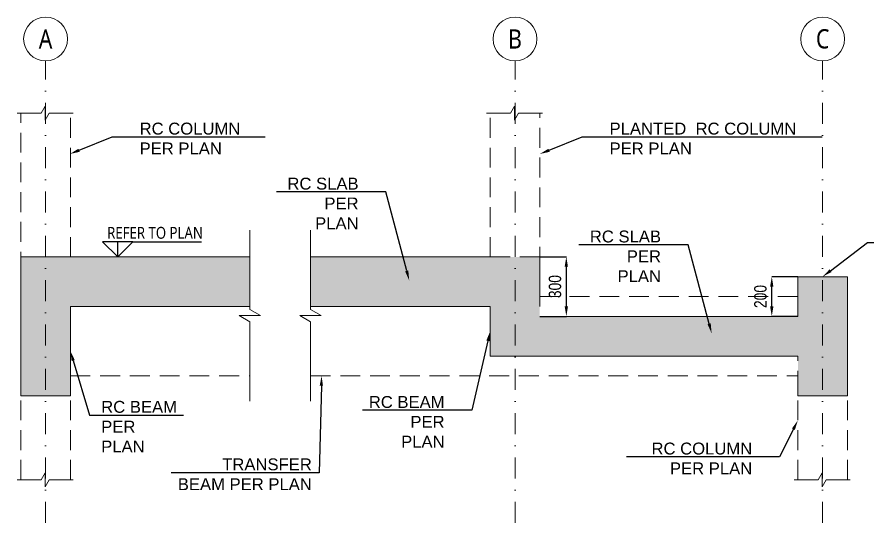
# Model space of a CAD drawing. Header units: millimetres. Extents: x 109938 to 146706, y 87118 to 119396.
# Drawn here: x 110510 to 114798, y 97192 to 99743 of the extents above; entities that cross this region are included whole.
import ezdxf
from ezdxf import colors
from ezdxf.entities.mleader import LeaderData, LeaderLine
from ezdxf.math import Vec2, Vec3

# ---------------------------------------------------------------- set-up
doc = ezdxf.new("R2010")
doc.units = ezdxf.units.MM
doc.header["$LTSCALE"] = 25
doc.header["$PDMODE"] = 35
doc.linetypes.add('Dot & Dashed', pattern=[8.937037, 4.233333, -2.351852, 0, -2.351852])
doc.linetypes.add('Hidden', pattern=[6, 4, -2])
for name, color, linetype in [('00_A_GRIDS.3D', 7, 'Continuous'), ('LOBBY.SECTIONS$0$S200G_ELEV_LVL', 7, 'Continuous'), ('REINF', 1, 'Continuous'), ('STR_COL_HATCH', 8, 'Continuous')]:
    doc.layers.add(name, color=color, linetype=linetype)
for name, color, linetype, lineweight in [('A-ANNO-DIMS', 211, 'Continuous', 9), ('A-FLOR-IDEN', 11, 'Continuous', 9), ('S-SLAB', 3, 'Continuous', 13)]:
    doc.layers.add(name, color=color, linetype=linetype, lineweight=lineweight)
doc.styles.add('GENERATED_STYLE_1', font='arial.ttf')
doc.styles.add('GENERATED_STYLE_3', font='trebuc.ttf', dxfattribs={"width": 0.78})
doc.styles.add('style1', font='arial.ttf', dxfattribs={"width": 0.8, "height": 62.5})
doc.dimstyles.new('D375', dxfattribs={"dimtxt": 62.5, "dimasz": 50, "dimexe": 0.18, "dimexo": 0.0625, "dimgap": 25, "dimtad": 1, "dimdec": 0, "dimzin": 0, "dimdsep": 46, "dimtxsty": 'style1', "dimcen": 0.09, "dimclrd": 256, "dimclre": 256, "dimclrt": 2, "dimadec": 0, "dimazin": 0, "dimtfac": 1, "dimtdec": 0, "dimtofl": 0, "dimtmove": 0, "dimatfit": 3, "dimfxl": 1, "dimtolj": 1, "dimtzin": 0, "dimarcsym": 0})

# ---------------------------------------------------------------- blocks, each defined once
blk = doc.blocks.new('*D39')
at = {"layer": 'A-ANNO-DIMS', "lineweight": -2, "transparency": 16777216}
for p, q in [((113144.3, 98533.7), (113277.9, 98533.7)), ((113277.7, 98483.7), (113277.7, 98283.7)), ((113144.3, 98233.7), (113277.9, 98233.7))]:
    blk.add_line(p, q, dxfattribs=at)
at = {"layer": 'A-ANNO-DIMS', "transparency": 16777216}
for points in [[(113269.4, 98483.7), (113286, 98483.7), (113277.7, 98533.7)], [(113269.4, 98283.7), (113286, 98283.7), (113277.7, 98233.7)]]:
    blk.add_solid(points, dxfattribs=at)
at = {"layer": 'Defpoints', "color": 0, "transparency": 16777216}
for p in [(113144.2, 98533.7), (113144.2, 98233.7), (113277.7, 98233.7)]:
    blk.add_point(p, dxfattribs=at)
at = {"layer": 'A-ANNO-DIMS', "color": 2, "transparency": 16777216, "insert": (113220.8, 98383.7), "char_height": 62.5, "attachment_point": 5, "rotation": 90, "style": 'style1'}
blk.add_mtext('\\A1;300', dxfattribs=at)
blk = doc.blocks.new('*D41')
at = {"layer": 'A-ANNO-DIMS', "lineweight": -2, "transparency": 16777216}
for p, q in [((114444.2, 98433.7), (114312.6, 98433.7)), ((114312.8, 98283.7), (114312.8, 98383.7)), ((114444.2, 98233.7), (114312.6, 98233.7))]:
    blk.add_line(p, q, dxfattribs=at)
at = {"layer": 'A-ANNO-DIMS', "transparency": 16777216}
for points in [[(114304.5, 98383.7), (114321.1, 98383.7), (114312.8, 98433.7)], [(114304.5, 98283.7), (114321.1, 98283.7), (114312.8, 98233.7)]]:
    blk.add_solid(points, dxfattribs=at)
at = {"layer": 'Defpoints', "color": 0, "transparency": 16777216}
for p in [(114312.8, 98433.7), (114444.2, 98433.7), (114444.2, 98233.7)]:
    blk.add_point(p, dxfattribs=at)
at = {"layer": 'A-ANNO-DIMS', "color": 2, "transparency": 16777216, "insert": (114255.9, 98333.7), "char_height": 62.5, "attachment_point": 5, "rotation": 90, "style": 'style1'}
blk.add_mtext('\\A1;200', dxfattribs=at)

msp = doc.modelspace()

# ---------------------------------------------------------------- hatches: boundary and pattern name
at = {"layer": 'REINF', "transparency": 33554687}
h = msp.add_hatch(dxfattribs=at)
h.set_pattern_fill('GRAVEL', color=256, scale=10)
h.set_pattern_definition([(228.012788, (-12042.626, -5558.137), (-2032.0000002, -2285.9999999), [34.17214, -3383.04836]), (184.969741, (-12065.486, -5583.537), (3047.9999988, 254.0000145), [58.64047, -5805.4049]), (132.510447, (-12123.906, -5588.617), (2540.000001, -2793.999999), [41.34815, -4093.47228]), (267.273689, (-12222.966, -5652.117), (254.0000005, 5080), [53.40045, -5286.64374]), (292.833654, (-12225.506, -5705.457), (-1270.0000001, 3048), [52.36337, -5183.98077]), (357.273689, (-12205.186, -5753.717), (-5080, 254.0000005), [53.40045, -5286.64374]), (37.6942405, (-12151.846, -5756.257), (-3301.99999985, -2540.0000002), [70.61937, -6991.31153]), (72.2553284, (-12095.966, -5713.077), (1778.0000005, 5587.99999985), [66.67195, -6600.52566]), (121.429566, (-12075.646, -5649.577), (-2032.0000003, 3301.9999998), [53.5813, -5304.55457]), (175.236358, (-12103.586, -5603.857), (2794, -254.0000004), [61.17133, -2997.3937]), (222.397438, (-12164.546, -5598.777), (-3047.9999999, -2794.0000001), [79.1078, -7831.67725]), (138.814075, (-11971.506, -5654.657), (-1778, 1524), [27.00045, -2673.0566]), (171.469234, (-11991.826, -5636.877), (3302.0000001, -507.9999994), [51.3682, -5085.4639]), (225, (-12042.63, -5629.26), (-4e-14, -254), [35.92093, -323.2893]), (203.19859, (-12060.406, -5598.777), (1270, 508), [19.34413, -1915.06224]), (291.80141, (-12078.186, -5606.397), (-254, 762), [27.35656, -1340.4753]), (30.963757, (-12068.026, -5631.797), (762, 508), [44.43197, -1436.6298]), (161.56505, (-12029.93, -5608.94), (508, -254), [32.1287, -771.0898]), (16.38954, (-12225.506, -5606.397), (2540, 762), [45.0088, -4455.88267]), (70.346176, (-12182.326, -5593.697), (-1016.0000001, -2794), [37.7599, -3738.22157]), (293.19859, (-12029.926, -5558.137), (-508, 1270), [38.688, -1895.71836]), (343.61046, (-12014.686, -5593.697), (-2540, 761.9999998), [45.0088, -4455.88267]), (339.443955, (-12225.506, -5763.877), (-1270, 508), [43.40352, -2126.77343]), (294.77514, (-12184.866, -5779.117), (-1270.0000015, 2793.9999993), [36.3672, -3600.35934]), (66.80141, (-12027.386, -5812.137), (508, 1270), [38.688, -1895.71836]), (17.354025, (-12012.146, -5776.577), (-3302, -1016.0000002), [42.57827, -4215.2376]), (69.443955, (-12151.846, -5812.137), (-508, -1270), [21.70176, -2148.4752]), (101.309932, (-12042.626, -5812.137), (-254, 1016), [12.95146, -1282.1995]), (165.963757, (-12045.166, -5799.44), (762, -254), [52.36337, -994.90546]), (186.009006, (-12095.966, -5786.737), (2540, 254.0000001), [48.5267, -4804.1365]), (303.69007, (-12068.026, -5654.66), (-254, 508), [36.6324, -879.17764]), (353.1572266, (-12047.706, -5685.137), (4318, -507.9999998), [63.95568, -6331.6009]), (60.945396, (-11984.206, -5692.757), (-1016, -1778), [26.15082, -2588.93923]), (90, (-11971.5, -5669.9), (-254, 254), [15.24, -238.76]), (120.256437, (-12101.046, -5779.117), (1015.9999999, -1778), [35.2867, -3493.39408]), (48.012787, (-12118.826, -5748.637), (2032.0000002, 2285.9999999), [68.3443, -3348.87622]), (0, (-12073.1, -5697.84), (254, 254), [66.04, -187.96]), (325.304846, (-12007.066, -5697.837), (2540.000001, -1777.9999986), [40.16096, -3975.93167]), (254.054604, (-11974.046, -5720.697), (-254, -1016), [36.9829, -1812.165]), (207.645975, (-11984.206, -5756.257), (-4826.0000002, -2539.99999966), [60.2145, -5961.24644]), (175.426079, (-12037.546, -5784.197), (-3302, 254), [63.70295, -6306.58465])])
edge = h.paths.add_edge_path()
edge.add_arc((112813.2, 97219.6), 8, 0, 360)
at = {"layer": 'STR_COL_HATCH'}
h = msp.add_hatch(color=256, dxfattribs=at)
h.dxf.hatch_style = 1
h.paths.add_polyline_path([(111683.9, 98533.7), (110779, 98533.7), (110654, 98533.7), (110654, 97833.7), (110779, 97833.7), (110779, 98283.7), (111683.9, 98283.7)])
h.paths.add_polyline_path([(110654, 98533.7), (110529, 98533.7), (110529, 97833.7), (110654, 97833.7)])
h = msp.add_hatch(color=256, dxfattribs=at)
h.dxf.hatch_style = 1
h.paths.add_polyline_path([(113019.2, 98533.7), (112894.2, 98533.7), (111989.2, 98533.7), (111989.2, 98283.7), (112894.2, 98283.7), (112894.2, 98033.7), (113019.2, 98033.7)])
h.paths.add_polyline_path([(113144.2, 98533.7), (113019.2, 98533.7), (113019.2, 98033.7), (113144.2, 98033.7), (114444.2, 98033.7), (114444.2, 97833.7), (114569.2, 97833.7), (114569.2, 98433.7), (114444.2, 98433.7), (114444.2, 98233.7), (113144.2, 98233.7)])
h.paths.add_polyline_path([(114694.2, 98333.7), (114694.2, 98433.7), (114569.2, 98433.7), (114569.2, 97833.7), (114694.2, 97833.7), (114694.2, 97933.7)])

# ---------------------------------------------------------------- linework, layer by layer
at = {"color": 1, "linetype": 'Continuous'}
msp.add_line((111017.3, 98533.7), (111017.3, 98609.6), dxfattribs=at)
at = {"color": 3, "linetype": 'Continuous'}
msp.add_lwpolyline([(111017.3, 98533.7), (111093.3, 98609.6), (110941.4, 98609.6), (111017.3, 98533.7)], dxfattribs=at)
at = {"layer": '00_A_GRIDS.3D', "color": 7, "linetype": 'Dot & Dashed', "lineweight": 0}
for p, q in [((110654, 97191.9), (110654, 99521.6)), ((113019.2, 97191.9), (113019.2, 99521.6)), ((114569.2, 97191.9), (114569.2, 99521.6))]:
    msp.add_line(p, q, dxfattribs=at)
at = {"layer": '00_A_GRIDS.3D', "color": 7, "lineweight": 0}
for centre in [(110654, 99632.2), (113019.2, 99632.2), (114569.2, 99632.2)]:
    msp.add_circle(centre, 110.6, dxfattribs=at)
at = {"layer": 'LOBBY.SECTIONS$0$S200G_ELEV_LVL', "color": 3, "lineweight": -3}
msp.add_line((111093.1, 98609.5), (111439.5, 98610), dxfattribs=at)
at = {"layer": 'S-SLAB', "linetype": 'Hidden'}
for p, q in [((110529, 97409.5), (110529, 99257.9)), ((110779, 98533.7), (110779, 99257.9)), ((112894.2, 98533.7), (112894.2, 99257.9)), ((113144.2, 98333.7), (113144.2, 99257.9)), ((113144.2, 98333.7), (114444.2, 98333.7)), ((110779, 97409.5), (110779, 98283.7)), ((114444.2, 97409.5), (114444.2, 98033.7)), ((110779, 97933.7), (111683.9, 97933.7)), ((111989.2, 97933.7), (114444.2, 97933.7)), ((114694.2, 97409.5), (114694.2, 97833.7))]:
    msp.add_line(p, q, dxfattribs=at)
at = {"layer": 'S-SLAB'}
for p, q in [((110779, 98533.7), (111683.9, 98533.7)), ((111989.2, 98533.7), (112894.2, 98533.7)), ((110779, 98283.7), (111683.9, 98283.7)), ((111989.2, 98283.7), (112894.2, 98283.7)), ((113144.2, 98033.7), (114444.2, 98033.7))]:
    msp.add_line(p, q, dxfattribs=at)
for points in [[(110510.1, 99257.9), (110631.1, 99257.9), (110651.6, 99292.9), (110651.6, 99257.9), (110651.6, 99222.8), (110672.1, 99257.9), (110793, 99257.9)], [(112875.3, 99257.9), (112996.3, 99257.9), (113016.8, 99292.9), (113016.8, 99257.9), (113016.8, 99222.8), (113037.3, 99257.9), (113158.3, 99257.9)], [(111683.9, 97806), (111683.9, 98206), (111630.2, 98237.5), (111683.9, 98237.5), (111737.7, 98237.5), (111683.9, 98268.9), (111683.9, 98668.9)], [(111989.2, 97806), (111989.2, 98206), (111935.5, 98237.5), (111989.2, 98237.5), (112042.9, 98237.5), (111989.2, 98268.9), (111989.2, 98668.9)], [(110779, 98283.7), (110779, 97833.7), (110529, 97833.7), (110529, 98533.7), (110779, 98533.7)], [(113144.2, 98233.7), (114444.2, 98233.7), (114444.2, 98433.7), (114694.2, 98433.7), (114694.2, 98333.7)], [(114694.2, 98333.7), (114694.2, 97833.7), (114444.2, 97833.7), (114444.2, 97933.7)], [(113144.2, 98033.7), (112894.2, 98033.7), (112894.2, 98283.7)], [(110510.1, 97409.5), (110631.1, 97409.5), (110651.6, 97444.5), (110651.6, 97409.5), (110651.6, 97374.5), (110672.1, 97409.5), (110793, 97409.5)], [(114425.4, 97409.5), (114546.3, 97409.5), (114566.8, 97444.5), (114566.8, 97409.5), (114566.8, 97374.5), (114587.4, 97409.5), (114708.3, 97409.5)]]:
    msp.add_lwpolyline(points, dxfattribs=at)
at = {"layer": 'S-SLAB', "linetype": 'Hidden'}
msp.add_lwpolyline([(112894.2, 98533.7), (113144.2, 98533.7), (113144.2, 98233.7)], dxfattribs=at)

# ---------------------------------------------------------------- texts
at = {"layer": '00_A_GRIDS.3D', "color": 7, "linetype": 'Dot & Dashed', "lineweight": 0, "char_height": 96.76, "width": 270.044, "attachment_point": 5, "style": 'GENERATED_STYLE_3'}
for s, insert in [('{\\W0.85;A}', (110654, 99632.2)), ('{\\W0.85;B}', (113019.2, 99632.2)), ('{\\W0.85;C}', (114569.2, 99632.2))]:
    msp.add_mtext(s, dxfattribs=dict(at, insert=insert))
at = {"layer": 'A-FLOR-IDEN', "linetype": 'Dot & Dashed', "lineweight": 0, "style": 'GENERATED_STYLE_3', "width": 0.85}
msp.add_text('REFER TO PLAN', height=60, dxfattribs=at).set_placement((110964.3, 98624.8))

# ---------------------------------------------------------------- dimensions: what is measured, and where the dimension line sits
at = {"layer": 'A-ANNO-DIMS'}
for base, p1, p2, picture, middle in [((113277.7, 98233.7), (113144.2, 98533.7), (113144.2, 98233.7), '*D39', (113220.8, 98383.7)), ((114312.8, 98433.7), (114444.2, 98233.7), (114444.2, 98433.7), '*D41', (114255.9, 98333.7))]:
    dim = msp.add_linear_dim(base=base, p1=p1, p2=p2, angle=90, dimstyle='D375', dxfattribs=at)
    dim.commit()
    dim.dimension.update_dxf_attribs({"geometry": picture, "text_midpoint": middle})

# ---------------------------------------------------------------- leaders
ml = msp.add_multileader_mtext('Standard', dxfattribs=at)
ml.set_content('RC COLUMN PER PLAN', color=256, style='GENERATED_STYLE_1')
ml.set_leader_properties()
ml.build(insert=Vec2(0, 0))
ml.multileader.update_dxf_attribs({"text_left_attachment_type": 6, "text_right_attachment_type": 6, "dogleg_length": 0.36, "arrow_head_size": 50})
ctx = ml.context
ctx.base_point, ctx.char_height, ctx.arrow_head_size, ctx.landing_gap_size, ctx.plane_origin = Vec3(111127.6, 99138.2), 60, 50, 0.09, Vec3(111726.6, 99412.3)
ctx.left_attachment, ctx.right_attachment = 6, 6
notes = []
notes.append((ctx, [(1, (1, 1, 0), (110990.3, 99138.2), (1, 0), 137.2, [(1, [(110776.2, 99052.2)], 0, [])])]))
ctx.mtext.insert, ctx.mtext.width, ctx.mtext.flow_direction = Vec3(111127.7, 99210.2), 627.252, 5
ml = msp.add_multileader_mtext('Standard', dxfattribs=at)
ml.set_content('PLANTED  RC COLUMN PER PLAN', color=256, style='GENERATED_STYLE_1')
ml.set_leader_properties()
ml.build(insert=Vec2(0, 0))
ml.multileader.update_dxf_attribs({"text_left_attachment_type": 6, "text_right_attachment_type": 6, "dogleg_length": 0.36, "arrow_head_size": 50})
ctx = ml.context
ctx.base_point, ctx.char_height, ctx.arrow_head_size, ctx.landing_gap_size, ctx.plane_origin = Vec3(113495.6, 99138.2), 60, 50, 0.09, Vec3(114094.6, 99412.3)
ctx.left_attachment, ctx.right_attachment = 6, 6
notes.append((ctx, [(1, (1, 1, 0), (113358.4, 99138.2), (1, 0), 137.2, [(1, [(113144.2, 99052.2)], 0, [])])]))
ctx.mtext.insert, ctx.mtext.width, ctx.mtext.flow_direction = Vec3(113495.7, 99210.2), 1060.712, 5
ml = msp.add_multileader_mtext('Standard', dxfattribs=at)
ml.set_content('RC SLAB PER PLAN', color=256, style='GENERATED_STYLE_1')
ml.set_leader_properties()
ml.build(insert=Vec2(0, 0))
ml.multileader.update_dxf_attribs({"text_left_attachment_type": 6, "text_right_attachment_type": 6, "dogleg_length": 0.36, "arrow_head_size": 50})
ctx = ml.context
ctx.base_point, ctx.char_height, ctx.arrow_head_size, ctx.landing_gap_size, ctx.plane_origin = Vec3(111829.8, 98860.7), 60, 50, 0.09, Vec3(112393.9, 99349.8)
ctx.left_attachment, ctx.right_attachment, ctx.text_align_type = 6, 6, 2
notes.append((ctx, [(0, (1, 1, 0), (112368.4, 98860.7), (-1, 0), 137.2, [(1, [(112486.3, 98414.4)], 0, [])])]))
ctx.mtext.insert, ctx.mtext.width, ctx.mtext.alignment, ctx.mtext.flow_direction = Vec3(112231.1, 98932.7), 410.282, 3, 5
ml = msp.add_multileader_mtext('Standard', dxfattribs=at)
ml.set_content('RC SLAB PER PLAN', color=256, style='GENERATED_STYLE_1')
ml.set_leader_properties()
ml.build(insert=Vec2(0, 0))
ml.multileader.update_dxf_attribs({"text_left_attachment_type": 6, "text_right_attachment_type": 6, "dogleg_length": 0.36, "arrow_head_size": 50})
ctx = ml.context
ctx.base_point, ctx.char_height, ctx.arrow_head_size, ctx.landing_gap_size, ctx.plane_origin = Vec3(113353.5, 98594.3), 60, 50, 0.09, Vec3(113917.7, 99083.4)
ctx.left_attachment, ctx.right_attachment, ctx.text_align_type = 6, 6, 2
notes.append((ctx, [(0, (1, 1, 0), (113892.2, 98594.3), (-1, 0), 137.2, [(1, [(114010, 98148)], 0, [])])]))
ctx.mtext.insert, ctx.mtext.width, ctx.mtext.alignment, ctx.mtext.flow_direction = Vec3(113754.9, 98666.3), 410.282, 3, 5
ml = msp.add_multileader_mtext('Standard', dxfattribs=at)
ml.set_content('RC BEAM PER PLAN', color=256, style='GENERATED_STYLE_1')
ml.set_leader_properties()
ml.build(insert=Vec2(0, 0))
ml.multileader.update_dxf_attribs({"text_left_attachment_type": 6, "text_right_attachment_type": 6, "dogleg_length": 0.36, "arrow_head_size": 50})
ctx = ml.context
ctx.base_point, ctx.char_height, ctx.arrow_head_size, ctx.landing_gap_size, ctx.plane_origin = Vec3(114932.8, 98605.6), 60, 50, 0.09, Vec3(115497, 99094.6)
ctx.left_attachment, ctx.right_attachment = 6, 6
notes.append((ctx, [(1, (1, 1, 0), (114795.6, 98605.6), (1, 0), 137.2, [(1, [(114569.2, 98433.7)], 0, [])])]))
ctx.mtext.insert, ctx.mtext.width, ctx.mtext.flow_direction = Vec3(114932.9, 98677.6), 410.282, 5
ml = msp.add_multileader_mtext('Standard', dxfattribs=at)
ml.set_content('RC BEAM PER PLAN', color=256, style='GENERATED_STYLE_1')
ml.set_leader_properties()
ml.build(insert=Vec2(0, 0))
ml.multileader.update_dxf_attribs({"text_left_attachment_type": 6, "text_right_attachment_type": 6, "dogleg_length": 0.36, "arrow_head_size": 50})
ctx = ml.context
ctx.base_point, ctx.char_height, ctx.arrow_head_size, ctx.landing_gap_size, ctx.plane_origin = Vec3(112263.1, 97759.9), 60, 50, 0.09, Vec3(112827.2, 98249)
ctx.left_attachment, ctx.right_attachment, ctx.text_align_type = 6, 6, 2
notes.append((ctx, [(0, (1, 1, 0), (112801.7, 97759.9), (-1, 0), 137.2, [(1, [(112894.2, 98158.7)], 0, [])])]))
ctx.mtext.insert, ctx.mtext.width, ctx.mtext.alignment, ctx.mtext.flow_direction = Vec3(112664.4, 97831.9), 410.282, 3, 5
ml = msp.add_multileader_mtext('Standard', dxfattribs=at)
ml.set_content('RC BEAM PER PLAN', color=256, style='GENERATED_STYLE_1')
ml.set_leader_properties()
ml.build(insert=Vec2(0, 0))
ml.multileader.update_dxf_attribs({"text_left_attachment_type": 6, "text_right_attachment_type": 6, "dogleg_length": 0.36, "arrow_head_size": 50})
ctx = ml.context
ctx.base_point, ctx.char_height, ctx.arrow_head_size, ctx.landing_gap_size, ctx.plane_origin = Vec3(110934.2, 97735.5), 60, 50, 0.09, Vec3(111523.7, 98295.9)
ctx.left_attachment, ctx.right_attachment = 6, 6
notes.append((ctx, [(1, (1, 1, 0), (110874.8, 97735.5), (1, 0), 59.4, [(1, [(110779, 98058.7)], 0, [])])]))
ctx.mtext.insert, ctx.mtext.width, ctx.mtext.flow_direction = Vec3(110934.3, 97807.5), 410.282, 5
ml = msp.add_multileader_mtext('Standard', dxfattribs=at)
ml.set_content('TRANSFER BEAM PER PLAN', color=256, style='GENERATED_STYLE_1')
ml.set_leader_properties()
ml.build(insert=Vec2(0, 0))
ml.multileader.update_dxf_attribs({"text_left_attachment_type": 6, "text_right_attachment_type": 6, "dogleg_length": 0.36, "arrow_head_size": 50})
ctx = ml.context
ctx.base_point, ctx.char_height, ctx.arrow_head_size, ctx.landing_gap_size, ctx.plane_origin = Vec3(111291.3, 97445.4), 60, 50, 0.09, Vec3(112068.7, 98144.6)
ctx.left_attachment, ctx.right_attachment, ctx.text_align_type = 6, 6, 2
notes.append((ctx, [(0, (1, 1, 0), (112033.1, 97445.4), (-1, 0), 37.3, [(1, [(112044.6, 97933.7)], 0, [])])]))
ctx.mtext.insert, ctx.mtext.width, ctx.mtext.alignment, ctx.mtext.flow_direction = Vec3(111995.6, 97517.4), 702.307, 3, 5
ml = msp.add_multileader_mtext('Standard', dxfattribs=at)
ml.set_content('RC COLUMN PER PLAN', color=256, style='GENERATED_STYLE_1')
ml.set_leader_properties()
ml.build(insert=Vec2(0, 0))
ml.multileader.update_dxf_attribs({"text_left_attachment_type": 6, "text_right_attachment_type": 6, "dogleg_length": 0.36, "arrow_head_size": 50})
ctx = ml.context
ctx.base_point, ctx.char_height, ctx.arrow_head_size, ctx.landing_gap_size, ctx.plane_origin = Vec3(113720.2, 97525.2), 60, 50, 0.09, Vec3(114377.3, 97799.4)
ctx.left_attachment, ctx.right_attachment, ctx.text_align_type = 6, 6, 2
notes.append((ctx, [(0, (1, 1, 0), (114351.8, 97525.2), (-1, 0), 137.2, [(1, [(114444.2, 97709.1)], 0, [])])]))
ctx.mtext.insert, ctx.mtext.width, ctx.mtext.alignment, ctx.mtext.flow_direction = Vec3(114214.4, 97597.2), 627.252, 3, 5
for ctx, leaders in notes:
    for number, flags, end, landing, length, lines in leaders:
        leader = LeaderData()
        leader.index, (leader.has_last_leader_line, leader.has_dogleg_vector, leader.attachment_direction) = number, flags
        leader.last_leader_point, leader.dogleg_vector, leader.dogleg_length = Vec3(end), Vec3(landing), length
        for number, points, colour, breaks in lines:
            line = LeaderLine()
            line.index, line.vertices, line.color, line.breaks = number, Vec3.list(points), colors.encode_raw_color(colour), breaks
            leader.lines.append(line)
        ctx.leaders.append(leader)

doc.saveas('drawing.dxf')
